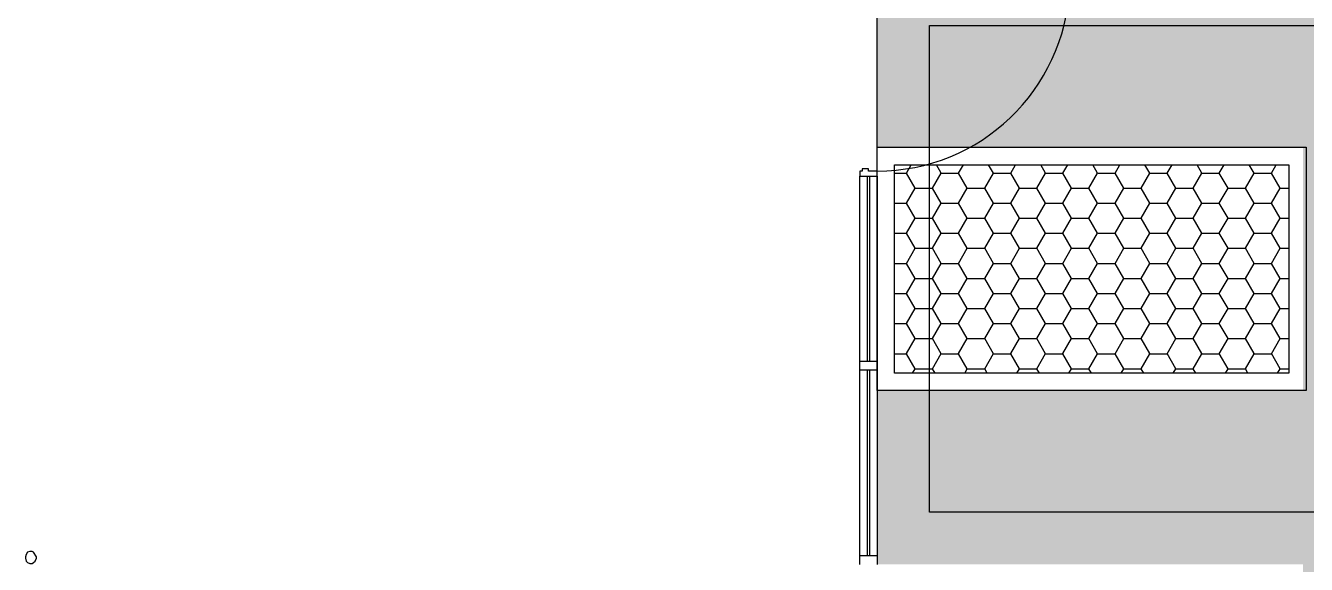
# Model space of a CAD drawing. Header units: metres. Extents: x -22 to 82, y -7 to 32.
# Drawn here: x 23.26 to 30.62, y 9.7 to 12.8 of the extents above; entities that cross this region are included whole.
import ezdxf

# ---------------------------------------------------------------- set-up
doc = ezdxf.new("R2010")
doc.units = ezdxf.units.M
doc.header["$LTSCALE"] = 2
doc.header["$MEASUREMENT"] = 0
for name, color, linetype in [('PDF2_-FADE-IS-TXT', 7, 'CONTINUOUS'), ('ZHATCH_VEREDA', 254, 'CONTINUOUS'), ('ZSILUETAEDIFICIO', 253, 'CONTINUOUS')]:
    doc.layers.add(name, color=color, linetype=linetype)

msp = doc.modelspace()

# ---------------------------------------------------------------- hatches: boundary and pattern name
at = {"layer": 'ZHATCH_VEREDA'}
h = msp.add_hatch(color=256, dxfattribs=at)
h.dxf.hatch_style = 1
h.paths.add_polyline_path([(31.4333, 3.7), (31.4333, 20.5), (30.6057, 20.5121), (30.6056, 4.7), (20.8054, 4.7), (20.8054, 3.7)])
h = msp.add_hatch(color=256, dxfattribs=at)
h.dxf.hatch_style = 1
h.paths.add_polyline_path([(30.6236, 13.0686), (28.1556, 13.0715), (28.1556, 12.1), (30.6236, 12.1)])
h = msp.add_hatch(color=256, dxfattribs=at)
h.dxf.hatch_style = 1
h.paths.add_polyline_path([(30.6236, 10.6986), (28.1556, 10.7014), (28.1556, 9.7), (30.6236, 9.7)])
at = {"layer": 'ZSILUETAEDIFICIO'}
h = msp.add_hatch(dxfattribs=at)
h.set_pattern_fill('HONEY', color=256, scale=0.8)
h.set_pattern_definition([(0, (30.62357, 9.7), (0.15, 0.0866025), [0.1, -0.2]), (120, (30.62357, 9.7), (-0.15, 0.0866025), [0.1, -0.2]), (60, (30.62357, 9.7), (0, 0.173205), [-0.2, 0.1])])
h.paths.add_polyline_path([(28.2556, 12), (30.5236, 12), (30.5236, 10.8), (28.2556, 10.8)])

# ---------------------------------------------------------------- linework, layer by layer
at = {"layer": 'PDF2_-FADE-IS-TXT'}
msp.add_lwpolyline([(23.2802, 9.7738), (23.2674, 9.7695), (23.2589, 9.7568), (23.2547, 9.7441), (23.2547, 9.7356), (23.2589, 9.7186), (23.2674, 9.7101), (23.2802, 9.7059), (23.2929, 9.7059), (23.3014, 9.7101), (23.3099, 9.7186), (23.3184, 9.7356), (23.3184, 9.7441), (23.3014, 9.7695), (23.2929, 9.7738)], close=True, dxfattribs=at)
at = {"layer": 'ZSILUETAEDIFICIO'}
for p, q in [((28.1556, 11.9633, 0), (28.1556, 13.0201, 0)), ((28.4556, 10), (28.4556, 12.8)), ((28.4556, 12.8), (31.2056, 12.8)), ((28.4556, 10, 0), (28.4556, 12.8, 0)), ((28.4556, 12.8, 0), (31.2056, 12.8, 0)), ((31.2057, 10.0005), (28.4556, 10)), ((31.2057, 10, 0), (28.4556, 10, 0))]:
    msp.add_line(p, q, dxfattribs=at)
at = {"layer": 'ZSILUETAEDIFICIO', "linetype": 'Continuous'}
for p, q in [((28.0693, 11.9633, 0), (28.0556, 11.9633, 0)), ((28.0556, 11.9633, 0), (28.0556, 11.9333, 0)), ((28.1056, 11.9763, 0), (28.0693, 11.9763, 0)), ((28.0693, 11.9763, 0), (28.0693, 11.9633, 0)), ((28.1056, 11.9633, 0), (28.1056, 11.9763, 0)), ((28.1556, 11.9633, 0), (28.1056, 11.9633, 0)), ((28.1556, 11.9333, 0), (28.1556, 11.9633, 0)), ((28.0556, 11.9333, 0), (28.1556, 11.9333, 0)), ((28.0556, 9.7, 0), (28.0556, 11.9333, 0)), ((28.0996, 10.8667, 0), (28.0996, 11.9333, 0)), ((28.1117, 11.9333, 0), (28.1117, 10.8667, 0)), ((28.1556, 11.9333, 0), (28.1556, 9.7, 0)), ((28.1556, 10.8667, 0), (28.0556, 10.8667, 0)), ((28.1556, 10.8167, 0), (28.0556, 10.8167, 0)), ((28.0996, 9.75, 0), (28.0996, 10.8167, 0)), ((28.1117, 10.8167, 0), (28.1117, 9.75, 0)), ((28.1556, 9.75, 0), (28.0556, 9.75, 0))]:
    msp.add_line(p, q, dxfattribs=at)
at = {"layer": 'ZSILUETAEDIFICIO', "elevation": 0}
for points in [[(28.1556, 12.1), (30.6236, 12.1), (30.6236, 10.7), (28.1556, 10.7)], [(28.2556, 12), (30.5236, 12), (30.5236, 10.8), (28.2556, 10.8)]]:
    msp.add_lwpolyline(points, close=True, dxfattribs=at)
at = {"layer": 'ZSILUETAEDIFICIO', "ltscale": 3}
msp.add_arc((28.1548, 13.0721), 1.1088, 270.04224, 357.31138, dxfattribs=at)

doc.saveas('drawing.dxf')
